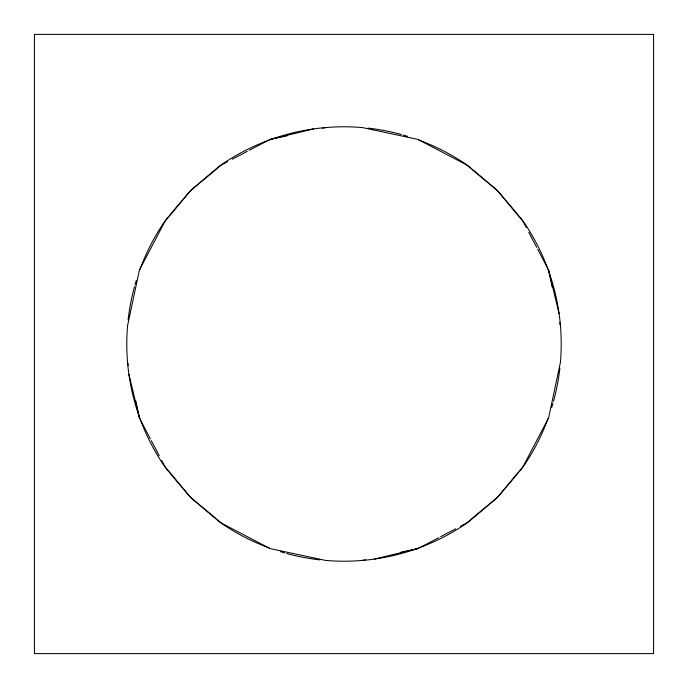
<?xml version="1.0" encoding="UTF-8"?>
<svg xmlns="http://www.w3.org/2000/svg" width="688" height="688" viewBox="0 0 688 688"><rect width="100%" height="100%" fill="white"/><g stroke="black" fill="none" stroke-linecap="round" stroke-linejoin="round"><path stroke-width="1.03" d="M168.096 217.632L163.391 223.325A217.21 217.21 0 0 0 139.965 269.498M169.437 216.006L189.57 191.599L219.962 165.688L227.513 161.723M518.563 471.994L498.43 496.401L468.038 522.312L460.487 526.277M519.904 470.368L524.609 464.675A217.21 217.21 0 0 0 548.035 418.502M232.226 159.246L247.327 151.317M249.211 150.319L269.971 139.423L313.642 128.923M374.358 559.077L418.029 548.577L438.789 537.681M440.673 536.683L455.774 528.754M269.971 139.423L287.524 135.682M322.638 128.217L325.742 127.555M362.258 560.445L365.362 559.783M400.476 552.318L418.029 548.577M470.368 168.096L464.675 163.391A217.21 217.21 0 0 0 418.502 139.965M471.994 169.437L496.401 189.57L522.312 219.962L526.277 227.513M216.006 518.563L191.599 498.43L165.688 468.038L161.723 460.487M217.632 519.904L223.325 524.609A217.21 217.21 0 0 0 269.498 548.035M528.754 232.226L536.683 247.327M537.681 249.211L548.577 269.971L559.077 313.642M128.923 374.358L139.423 418.029L150.319 438.789M151.317 440.673L159.246 455.774M548.577 269.971L552.318 287.524M559.783 322.638L560.445 325.742M127.555 362.258L128.217 365.362M135.682 400.476L139.423 418.029M559.869 368.089A217.21 217.21 0 0 1 553.505 401.336M552.937 403.383A217.21 217.21 0 0 1 551.733 407.459M319.911 559.869A217.21 217.21 0 0 1 286.664 553.505M284.617 552.937A217.21 217.21 0 0 1 280.541 551.733M128.131 319.911A217.21 217.21 0 0 1 134.495 286.664M135.063 284.617A217.21 217.21 0 0 1 136.267 280.541M368.089 128.131A217.21 217.21 0 0 1 401.336 134.495M403.383 135.063A217.21 217.21 0 0 1 407.459 136.267M139.423 269.971L127.555 325.742A217.21 217.21 0 0 0 163.391 464.675L189.57 496.401L219.962 522.312L269.971 548.577L325.742 560.445A217.21 217.21 0 0 0 464.675 524.609L496.401 498.43L522.312 468.038L548.577 418.029L560.445 362.258A217.21 217.21 0 0 0 524.609 223.325L498.43 191.599L468.038 165.688L418.029 139.423L362.258 127.555A217.21 217.21 0 0 0 223.325 163.391L191.599 189.57L165.688 219.962L139.423 269.971M653.6 34.4L34.4 34.4L34.4 653.6L653.6 653.6L653.6 34.4"/></g></svg>
